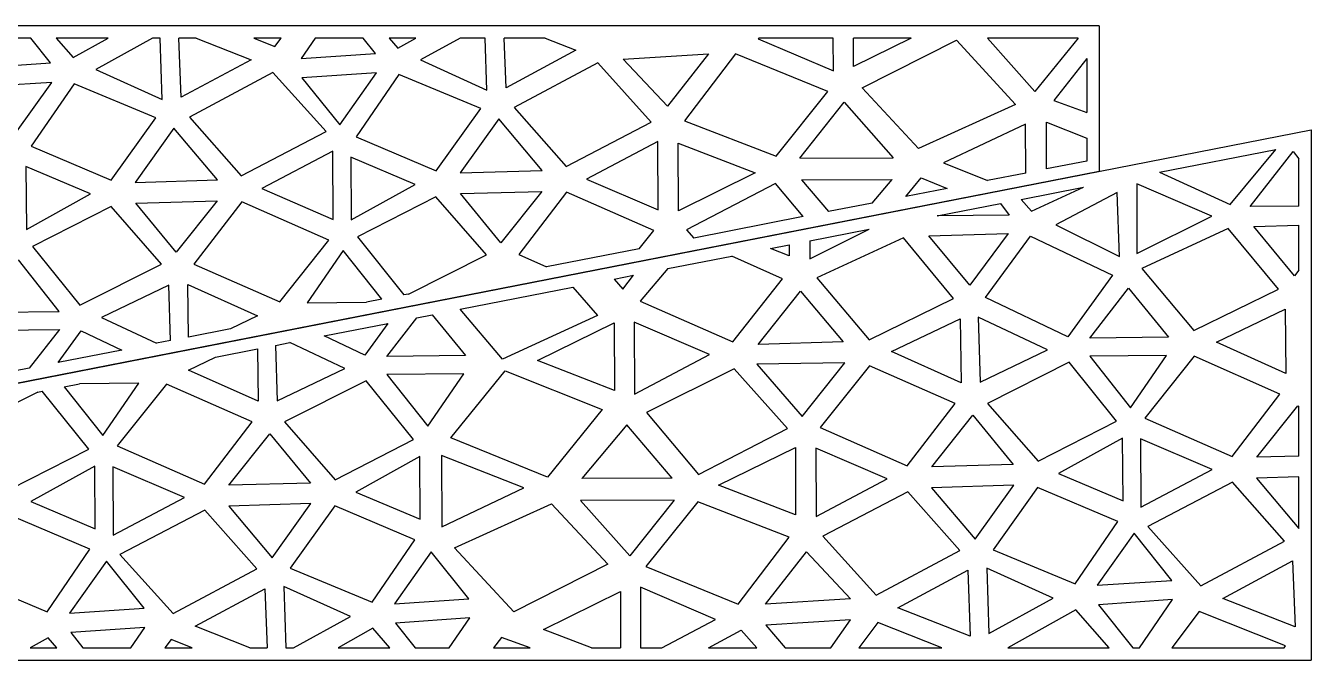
# Model space of a CAD drawing. Header units: inches. Extents: x 13 to 2107, y 1127 to 2787.
# Drawn here: x 870 to 2107, y 2177 to 2787 of the extents above; entities that cross this region are included whole.
import ezdxf

# ---------------------------------------------------------------- set-up
doc = ezdxf.new("R2010")
doc.units = ezdxf.units.IN
doc.header["$MEASUREMENT"] = 0

msp = doc.modelspace()

# ---------------------------------------------------------------- linework, layer by layer
for p, q in [((1903.1, 2786.6), (13.1, 2786.6)), ((1903.1, 2786.6), (1903.1, 2646.6)), ((875.1, 2774.6), (842.5, 2774.6)), ((894.1, 2750.9), (875.1, 2774.6)), ((949.5, 2774.6), (899.4, 2774.6)), ((899.4, 2774.6), (915.9, 2756)), ((915.9, 2756), (949.5, 2774.6)), ((992.3, 2774.6), (937.6, 2744.7)), ((999.6, 2774.6), (992.3, 2774.6)), ((1001.4, 2715.7), (999.6, 2774.6)), ((1034.2, 2774.6), (1017.7, 2774.6)), ((1019.9, 2717.8), (1017.7, 2774.6)), ((1034.2, 2774.6), (1087, 2753.9)), ((1115.9, 2774.6), (1089.7, 2774.6)), ((1089.7, 2774.6), (1109.9, 2766.6)), ((1109.9, 2766.6), (1115.9, 2774.6)), ((1148.7, 2774.6), (1135.2, 2755)), ((1194.9, 2774.6), (1148.7, 2774.6)), ((1206.7, 2760), (1194.9, 2774.6)), ((1245.7, 2774.6), (1220, 2774.6)), ((1220, 2774.6), (1228.4, 2765)), ((1228.4, 2765), (1245.7, 2774.6)), ((1288.3, 2774.6), (1250.1, 2753.7)), ((1312.4, 2774.6), (1288.3, 2774.6)), ((1313.9, 2724.8), (1312.4, 2774.6)), ((1369.9, 2774.6), (1330.6, 2774.6)), ((1332.4, 2726.9), (1330.6, 2774.6)), ((1369.9, 2774.6), (1399.5, 2763)), ((1575.9, 2774.6), (1575, 2774.2)), ((1575, 2774.2), (1647.4, 2743.2)), ((1647.2, 2774.6), (1575.9, 2774.6)), ((1647.4, 2743.2), (1647.2, 2774.6)), ((1722.1, 2774.6), (1666.5, 2774.6)), ((1666.6, 2747.4), (1666.5, 2774.6)), ((1722.1, 2774.6), (1666.6, 2747.4)), ((1674.9, 2726.8), (1765.7, 2772.6)), ((1765.7, 2772.6), (1822.5, 2711)), ((1882.7, 2774.6), (1795.5, 2774.6)), ((1841, 2723.5), (1795.5, 2774.6)), ((1882.7, 2774.6), (1841, 2723.5)), ((1135.2, 2755), (1206.7, 2760)), ((1399.5, 2763), (1332.4, 2726.9)), ((1445.2, 2754.5), (1527.1, 2759.6)), ((1527.1, 2759.6), (1487.6, 2709.3)), ((1553.2, 2759.6), (1504.2, 2695.1)), ((1642, 2723.5), (1553.2, 2759.6)), ((822.7, 2745.9), (894.1, 2750.9)), ((1087, 2753.9), (1019.9, 2717.8)), ((1250.1, 2753.7), (1313.9, 2724.8)), ((1420.7, 2750.9), (1340.2, 2707.9)), ((1471.9, 2694), (1420.7, 2750.9)), ((1487.6, 2709.3), (1445.2, 2754.5)), ((1891.1, 2755.1), (1859.3, 2714.9)), ((1891.1, 2755.1), (1891.1, 2703.1)), ((937.6, 2744.7), (1001.4, 2715.7)), ((1108.1, 2741.8), (1027.7, 2698.8)), ((1159.3, 2684.9), (1108.1, 2741.8)), ((1207.8, 2741.3), (1136, 2736.7)), ((1136, 2736.7), (1172.3, 2691.4)), ((1172.3, 2691.4), (1207.8, 2741.3)), ((1229.2, 2739.9), (1188.1, 2679.9)), ((1308, 2707.2), (1229.2, 2739.9)), ((895.3, 2732.2), (823.5, 2727.6)), ((859.8, 2682.3), (895.3, 2732.2)), ((916.7, 2730.8), (875.6, 2670.8)), ((995.5, 2698.1), (916.7, 2730.8)), ((1592.1, 2661.1), (1642, 2723.5)), ((1729.2, 2668.6), (1674.9, 2726.8)), ((1614.9, 2659.4), (1657.7, 2713)), ((1657.7, 2713), (1704.9, 2659.7)), ((1822.5, 2711), (1729.2, 2668.6)), ((1859.3, 2714.9), (1891.1, 2703.1)), ((952.6, 2638.1), (995.5, 2698.1)), ((1027.7, 2698.8), (1077.5, 2642.3)), ((1265.1, 2647.2), (1308, 2707.2)), ((1325.3, 2697.1), (1288.1, 2645.1)), ((1367.2, 2647.6), (1325.3, 2697.1)), ((1340.2, 2707.9), (1390.1, 2651.4)), ((217.1, 2316.6), (2107.1, 2686.6)), ((1012.8, 2688), (975.6, 2636)), ((1054.7, 2638.5), (1012.8, 2688)), ((1077.5, 2642.3), (1159.3, 2684.9)), ((1390.1, 2651.4), (1471.9, 2694)), ((1504.2, 2695.1), (1592.1, 2661.1)), ((1832.2, 2691.9), (1753.1, 2654.7)), ((1832.3, 2645), (1832.2, 2691.9)), ((1852.4, 2649), (1852.3, 2693.8)), ((1852.3, 2693.8), (1891.1, 2678.6)), ((2107.1, 2686.6), (2107.1, 2176.6)), ((1188.1, 2679.9), (1265.1, 2647.2)), ((1478.4, 2675.3), (1409.8, 2639.1)), ((1478.6, 2609.6), (1478.4, 2675.3)), ((1498.3, 2608.8), (1498, 2673.7)), ((1498, 2673.7), (1572.2, 2645.1)), ((1891.1, 2678.6), (1891.1, 2656.5)), ((875.6, 2670.8), (952.6, 2638.1)), ((1165.8, 2666.2), (1097.3, 2630)), ((1166.1, 2600.5), (1165.8, 2666.2)), ((1245, 2634), (1182.9, 2660.3)), ((1182.9, 2660.3), (1183.4, 2599.9)), ((1614.9, 2659.4), (1704.9, 2659.7)), ((1961.2, 2645.8), (2072.9, 2667.7)), ((2028.9, 2614.7), (2072.9, 2667.7)), ((2048.2, 2612.9), (2089.7, 2665.8)), ((2089.7, 2665.8), (2095.1, 2658.7)), ((932.5, 2624.9), (870.4, 2651.2)), ((870.4, 2651.2), (870.9, 2590.8)), ((1288.1, 2645.1), (1367.2, 2647.6)), ((1753.1, 2654.7), (1795.7, 2637.8)), ((1891.1, 2656.5), (1852.4, 2649)), ((2095.1, 2613.3), (2095.1, 2658.7)), ((1903.1, 2646.6), (13.1, 2276.6)), ((975.6, 2636), (1054.7, 2638.5)), ((1409.8, 2639.1), (1478.6, 2609.6)), ((1572.2, 2645.1), (1498.3, 2608.8)), ((1591.5, 2635), (1505.9, 2590.5)), ((1618.1, 2603.1), (1591.5, 2635)), ((1616.7, 2638.5), (1703.7, 2638.8)), ((1616.7, 2638.5), (1642.7, 2607.9)), ((1684.6, 2616.1), (1703.7, 2638.8)), ((1717.1, 2622.5), (1731.6, 2640.5)), ((1731.6, 2640.5), (1756.8, 2630.2)), ((1832.3, 2645), (1795.7, 2637.8)), ((2011.5, 2603.6), (1939.2, 2634.6)), ((1939.2, 2634.6), (1939.4, 2567.6)), ((1961.2, 2645.8), (2028.9, 2614.7)), ((870.9, 2590.8), (932.5, 2624.9)), ((1097.3, 2630), (1166.1, 2600.5)), ((1183.4, 2599.9), (1245, 2634)), ((1288.6, 2625.3), (1366.9, 2627.3)), ((1327.5, 2577.9), (1288.6, 2625.3)), ((1366.9, 2627.3), (1327.5, 2577.9)), ((1390.6, 2626.5), (1344.6, 2566.6)), ((1474.4, 2589.7), (1390.6, 2626.5)), ((1756.8, 2630.2), (1717.1, 2622.5)), ((1828.1, 2619.7), (1887.9, 2631.4)), ((1837.8, 2608.5), (1887.9, 2631.4)), ((1920.2, 2626.4), (1861.4, 2595.3)), ((1922.6, 2564.7), (1920.2, 2626.4)), ((952.3, 2613), (876.8, 2574.5)), ((1000.8, 2557.3), (952.3, 2613)), ((976.1, 2616.2), (1054.3, 2618.2)), ((1014.9, 2568.8), (976.1, 2616.2)), ((1054.3, 2618.2), (1014.9, 2568.8)), ((1078.1, 2617.4), (1032.1, 2557.5)), ((1161.9, 2580.6), (1078.1, 2617.4)), ((1264.8, 2622.1), (1189.4, 2583.6)), ((1313.4, 2566.4), (1264.8, 2622.1)), ((1684.6, 2616.1), (1642.7, 2607.9)), ((1747.2, 2603.9), (1808, 2615.8)), ((1808, 2615.8), (1816.5, 2604.5)), ((1828.1, 2619.7), (1837.8, 2608.5)), ((2095.1, 2613.3), (2048.2, 2612.9)), ((1618.1, 2603.1), (1513.1, 2582.5)), ((1816.5, 2604.5), (1747.2, 2603.9)), ((1939.4, 2567.6), (2011.5, 2603.6)), ((1460.5, 2572.2), (1474.4, 2589.7)), ((1505.9, 2590.5), (1513.1, 2582.5)), ((1624.5, 2579.9), (1681.6, 2591.1)), ((1624.6, 2562.6), (1681.6, 2591.1)), ((1739.2, 2584.5), (1815.3, 2586.9)), ((1815.3, 2586.9), (1778.5, 2537.1)), ((1861.4, 2595.3), (1922.6, 2564.7)), ((2027.2, 2591.6), (1943.9, 2553.3)), ((2075.5, 2533.3), (2027.2, 2591.6)), ((2051.8, 2593.5), (2095.1, 2595)), ((2091.1, 2546.2), (2051.8, 2593.5)), ((2095.1, 2551.7), (2095.1, 2595)), ((876.8, 2574.5), (922.3, 2517.9)), ((1114.6, 2521.2), (1161.9, 2580.6)), ((1189.4, 2583.6), (1234.1, 2527.9)), ((1586.7, 2572.5), (1604.9, 2576)), ((1604.9, 2576), (1604.9, 2565.4)), ((1624.5, 2579.9), (1624.6, 2562.6)), ((1714.7, 2582.6), (1631.3, 2544.2)), ((1763, 2524.3), (1714.7, 2582.6)), ((1778.5, 2537.1), (1739.2, 2584.5)), ((1793.5, 2525.3), (1836.8, 2584.4)), ((1836.8, 2584.4), (1915.7, 2546.8)), ((902.5, 2511.9), (863.2, 2561.5)), ((1175.7, 2570.6), (1141.1, 2520.3)), ((1212.9, 2523.8), (1175.7, 2570.6)), ((1238.4, 2528.7), (1313.4, 2566.4)), ((1344.6, 2566.6), (1371.4, 2554.8)), ((1460.5, 2572.2), (1371.4, 2554.8)), ((1488, 2553.2), (1549.5, 2565.2)), ((1598.3, 2543.2), (1549.5, 2565.2)), ((1604.9, 2565.4), (1586.7, 2572.5)), ((922.3, 2517.9), (1000.8, 2557.3)), ((1032.1, 2557.5), (1114.6, 2521.2)), ((1488, 2553.2), (1461.5, 2521.9)), ((1943.9, 2553.3), (1994.1, 2493.6)), ((2095.1, 2551.7), (2091.1, 2546.2)), ((1007.9, 2537.1), (943, 2506.1)), ((1009.6, 2484), (1007.9, 2537.1)), ((1026.9, 2487.3), (1026.3, 2537.7)), ((1026.3, 2537.7), (1093.2, 2507.6)), ((1436.4, 2543), (1455.1, 2546.7)), ((1436.4, 2543), (1444.7, 2533.4)), ((1444.7, 2533.4), (1455.1, 2546.7)), ((1550.4, 2482.8), (1598.3, 2543.2)), ((1631.3, 2544.2), (1681.6, 2484.5)), ((1915.7, 2546.8), (1872.8, 2487.7)), ((1212.9, 2523.8), (1198, 2520.8)), ((1238.4, 2528.7), (1234.1, 2527.9)), ((1288.3, 2514.1), (1396.6, 2535.3)), ((1396.6, 2535.3), (1420.3, 2508.1)), ((1574.9, 2480.3), (1615.8, 2531.6)), ((1615.8, 2531.6), (1656.7, 2482.8)), ((1681.6, 2484.5), (1763, 2524.3)), ((1872.8, 2487.7), (1793.5, 2525.3)), ((1893.9, 2486.2), (1931.1, 2534.3)), ((1931.1, 2534.3), (1969.6, 2487.3)), ((1994.1, 2493.6), (2075.5, 2533.3)), ((828.6, 2511.2), (902.5, 2511.9)), ((1141.1, 2520.3), (1198, 2520.8)), ((1328.8, 2466.2), (1288.3, 2514.1)), ((1461.5, 2521.9), (1550.4, 2482.8)), ((2015.8, 2482.4), (2081.9, 2514)), ((2081.9, 2514), (2082.7, 2452.4)), ((943, 2506.1), (995.9, 2481.3)), ((1093.2, 2507.6), (1067.3, 2495.2)), ((1157.5, 2488.5), (1218.5, 2500.4)), ((1218.5, 2500.4), (1196.5, 2470)), ((1217.6, 2468.5), (1246.5, 2505.9)), ((1246.5, 2505.9), (1261.2, 2508.8)), ((1261.2, 2508.8), (1293.3, 2469.6)), ((1420.3, 2508.1), (1328.8, 2466.2)), ((1362.5, 2464.8), (1436.4, 2501)), ((1436.4, 2501), (1436.7, 2436.1)), ((1528, 2470.5), (1455.7, 2501.5)), ((1455.7, 2501.5), (1455.9, 2432.4)), ((1703.3, 2473.3), (1769.4, 2504.9)), ((1769.4, 2504.9), (1770.2, 2443.3)), ((1853.4, 2474.9), (1786.5, 2506.3)), ((1786.5, 2506.3), (1788.5, 2443.8)), ((826.9, 2493.6), (902.6, 2494.7)), ((902.6, 2494.7), (873.7, 2457.3)), ((901.6, 2462.8), (923.7, 2493.2)), ((923.7, 2493.2), (962.6, 2474.8)), ((1067.3, 2495.2), (1026.9, 2487.3)), ((1196.5, 2470), (1157.5, 2488.5)), ((1969.6, 2487.3), (1893.9, 2486.2)), ((962.6, 2474.8), (901.6, 2462.8)), ((1009.6, 2484), (995.9, 2481.3)), ((1052.9, 2468), (1093.2, 2475.9)), ((1093.2, 2475.9), (1093.9, 2425.6)), ((1110.5, 2479.3), (1124.3, 2482)), ((1110.5, 2479.3), (1112.2, 2426.1)), ((1177.1, 2457.1), (1124.3, 2482)), ((1656.7, 2482.8), (1574.9, 2480.3)), ((1788.5, 2443.8), (1853.4, 2474.9)), ((2082.7, 2452.4), (2015.8, 2482.4)), ((1027, 2455.6), (1052.9, 2468)), ((1293.3, 2469.6), (1217.6, 2468.5)), ((1436.7, 2436.1), (1362.5, 2464.8)), ((1455.9, 2432.4), (1528, 2470.5)), ((1658.2, 2462.4), (1573.7, 2461.3)), ((1617.3, 2411.1), (1658.2, 2462.4)), ((1770.2, 2443.3), (1703.3, 2473.3)), ((1874.1, 2463.1), (1795.6, 2423.6)), ((1919.6, 2406.5), (1874.1, 2463.1)), ((1967.9, 2469.7), (1893.9, 2469)), ((1893.9, 2469), (1933.3, 2419.4)), ((1933.3, 2419.4), (1967.9, 2469.7)), ((1994.4, 2468.9), (1947.1, 2409.4)), ((2076.9, 2432.5), (1994.4, 2468.9)), ((873.7, 2457.3), (858.9, 2454.5)), ((1093.9, 2425.6), (1027, 2455.6)), ((1112.2, 2426.1), (1177.1, 2457.1)), ((1291.6, 2452), (1217.6, 2451.3)), ((1217.6, 2451.3), (1257, 2401.7)), ((1257, 2401.7), (1291.6, 2452)), ((1279.4, 2390.5), (1331.6, 2454.9)), ((1331.6, 2454.9), (1424.9, 2417.8)), ((1551.9, 2456.8), (1467.6, 2414.9)), ((1603, 2399.5), (1551.9, 2456.8)), ((1573.7, 2461.3), (1617.3, 2411.1)), ((1681.9, 2459.8), (1634.6, 2400.3)), ((1764.4, 2423.5), (1681.9, 2459.8)), ((907.3, 2439.5), (922.1, 2442.4)), ((907.3, 2439.5), (944.4, 2392.6)), ((979, 2442.9), (922.1, 2442.4)), ((944.4, 2392.6), (979, 2442.9)), ((1005.6, 2442.1), (958.3, 2382.6)), ((1088.1, 2405.7), (1005.6, 2442.1)), ((1197.8, 2445.3), (1119.3, 2405.9)), ((1243.3, 2388.8), (1197.8, 2445.3)), ((881.8, 2434.5), (806.8, 2396.8)), ((881.8, 2434.5), (886.1, 2435.3)), ((930.8, 2379.7), (886.1, 2435.3)), ((2030.9, 2372.6), (2076.9, 2432.5)), ((1424.9, 2417.8), (1372.4, 2352.6)), ((1467.6, 2414.9), (1517.5, 2355.1)), ((1718.4, 2363.5), (1764.4, 2423.5)), ((1742.1, 2362.7), (1781.5, 2412.1)), ((1781.5, 2412.1), (1820.4, 2364.7)), ((1795.6, 2423.6), (1844.2, 2367.9)), ((2054.7, 2371.8), (2094, 2421.2)), ((2094, 2421.2), (2095.1, 2419.9)), ((2095.1, 2372.8), (2095.1, 2419.9)), ((1042.1, 2345.8), (1088.1, 2405.7)), ((1119.3, 2405.9), (1167.9, 2350.2)), ((1448.7, 2402.8), (1405.3, 2351.2)), ((1492.3, 2351.5), (1448.7, 2402.8)), ((1634.6, 2400.3), (1718.4, 2363.5)), ((1844.2, 2367.9), (1919.6, 2406.5)), ((1947.1, 2409.4), (2030.9, 2372.6)), ((1065.8, 2345), (1105.2, 2394.4)), ((1105.2, 2394.4), (1144.1, 2347)), ((1167.9, 2350.2), (1243.3, 2388.8)), ((1372.4, 2352.6), (1279.4, 2390.5)), ((1517.5, 2355.1), (1603, 2399.5)), ((1925.6, 2390.1), (1864, 2356)), ((1926.1, 2329.8), (1925.6, 2390.1)), ((2011.7, 2360), (1942.9, 2389.5)), ((1942.9, 2389.5), (1943.2, 2323.8)), ((855.3, 2341.1), (930.8, 2379.7)), ((958.3, 2382.6), (1042.1, 2345.8)), ((1536.8, 2344.9), (1610.7, 2381.2)), ((1610.7, 2381.2), (1610.9, 2316.3)), ((1699.2, 2350.9), (1630.4, 2380.4)), ((1630.4, 2380.4), (1630.6, 2314.7)), ((936.7, 2363.3), (875.1, 2329.2)), ((937.2, 2303), (936.7, 2363.3)), ((1022.9, 2333.2), (954.1, 2362.7)), ((954.1, 2362.7), (954.3, 2297)), ((1249.3, 2372.4), (1187.7, 2338.3)), ((1249.8, 2312.1), (1249.3, 2372.4)), ((1270.2, 2373.6), (1270.5, 2305)), ((1349.6, 2342.3), (1270.2, 2373.6)), ((1820.4, 2364.7), (1742.1, 2362.7)), ((2095.1, 2372.8), (2054.7, 2371.8)), ((1492.3, 2351.5), (1405.3, 2351.2)), ((1630.6, 2314.7), (1699.2, 2350.9)), ((1864, 2356), (1926.1, 2329.8)), ((1943.2, 2323.8), (2011.7, 2360)), ((2095.1, 2352.8), (2054.3, 2351.6)), ((2054.3, 2351.6), (2095.1, 2303.3)), ((2095.1, 2303.3), (2095.1, 2352.8)), ((1144.1, 2347), (1065.8, 2345)), ((1187.7, 2338.3), (1249.8, 2312.1)), ((1270.5, 2305), (1349.6, 2342.3)), ((1610.9, 2316.3), (1536.8, 2344.9)), ((1718.9, 2338.6), (1637.1, 2296)), ((1768.8, 2282.1), (1718.9, 2338.6)), ((1820.9, 2344.9), (1741.8, 2342.5)), ((1741.8, 2342.5), (1783.7, 2292.9)), ((1783.7, 2292.9), (1820.9, 2344.9)), ((1843.8, 2342.8), (1801, 2282.9)), ((1920.9, 2310.1), (1843.8, 2342.8)), ((2031.4, 2347.7), (1949.7, 2305.1)), ((2081.3, 2291.2), (2031.4, 2347.7)), ((875.1, 2329.2), (937.2, 2303)), ((954.3, 2297), (1022.9, 2333.2)), ((1144.6, 2327.2), (1065.5, 2324.7)), ((1107.4, 2275.2), (1144.6, 2327.2)), ((1282.8, 2284.7), (1376.2, 2327.1)), ((1376.2, 2327.1), (1430.4, 2268.9)), ((1494.1, 2330.6), (1404.1, 2330.3)), ((1451.3, 2277), (1404.1, 2330.3)), ((1494.1, 2330.6), (1451.3, 2277)), ((1516.8, 2328.9), (1467, 2266.6)), ((1604.8, 2294.9), (1516.8, 2328.9)), ((932, 2283.3), (855, 2316)), ((1042.6, 2320.9), (960.8, 2278.3)), ((1092.5, 2264.4), (1042.6, 2320.9)), ((1065.5, 2324.7), (1107.4, 2275.2)), ((1167.5, 2325.1), (1124.7, 2265.1)), ((1244.6, 2292.4), (1167.5, 2325.1)), ((1879.8, 2250.2), (1920.9, 2310.1)), ((1949.7, 2305.1), (2000.9, 2248.2)), ((1203.5, 2232.4), (1244.6, 2292.4)), ((1555.7, 2230.4), (1604.8, 2294.9)), ((1637.1, 2296), (1688.3, 2239.1)), ((1936.7, 2298.7), (1901.2, 2248.7)), ((1973, 2253.4), (1936.7, 2298.7)), ((2000.9, 2248.2), (2081.3, 2291.2)), ((890.9, 2223.3), (932, 2283.3)), ((960.8, 2278.3), (1012, 2221.4)), ((1260.4, 2280.9), (1224.9, 2231)), ((1296.7, 2235.7), (1260.4, 2280.9)), ((1339.7, 2223.1), (1282.8, 2284.7)), ((1581.9, 2230.4), (1621.4, 2280.7)), ((1621.4, 2280.7), (1663.8, 2235.5)), ((1688.3, 2239.1), (1768.8, 2282.1)), ((1801, 2282.9), (1879.8, 2250.2)), ((947.9, 2271.8), (912.4, 2221.9)), ((984.2, 2226.6), (947.9, 2271.8)), ((1012, 2221.4), (1092.5, 2264.4)), ((1124.7, 2265.1), (1203.5, 2232.4)), ((1430.4, 2268.9), (1339.7, 2223.1)), ((1467, 2266.6), (1555.7, 2230.4)), ((1858.9, 2236.3), (1795, 2265.2)), ((1795, 2265.2), (1797, 2202.4)), ((2022, 2236.1), (2089.1, 2272.2)), ((2089.1, 2272.2), (2091.5, 2208.8)), ((812.1, 2256.1), (890.9, 2223.3)), ((1709.4, 2227), (1776.6, 2263.1)), ((1776.6, 2263.1), (1779, 2199.7)), ((1901.2, 2248.7), (1973, 2253.4)), ((1033.2, 2209.3), (1100.3, 2245.4)), ((1100.3, 2245.4), (1102.5, 2188.6)), ((1182.6, 2218.6), (1118.7, 2247.5)), ((1118.7, 2247.5), (1120.6, 2188.6)), ((1368.5, 2206.3), (1442.4, 2242.6)), ((1442.4, 2242.6), (1442.6, 2188.6)), ((1534, 2215.9), (1461.6, 2246.9)), ((1461.6, 2246.9), (1461.8, 2188.6)), ((912.4, 2221.9), (984.2, 2226.6)), ((1224.9, 2231), (1296.7, 2235.7)), ((1663.8, 2235.5), (1581.9, 2230.4)), ((1779, 2199.7), (1709.4, 2227)), ((1797, 2202.4), (1858.9, 2236.3)), ((1973.7, 2235), (1902.3, 2230)), ((1902.3, 2230), (1935.5, 2188.6)), ((1941.8, 2188.6), (1973.7, 2235)), ((2091.5, 2208.8), (2022, 2236.1)), ((1127.8, 2188.6), (1182.6, 2218.6)), ((1297.4, 2217.3), (1226, 2212.3)), ((1277.7, 2188.6), (1297.4, 2217.3)), ((1482.3, 2188.6), (1534, 2215.9)), ((1663.9, 2215.5), (1582.4, 2210.4)), ((1645, 2188.6), (1663.9, 2215.5)), ((1880.6, 2225), (1815.1, 2188.6)), ((1912.6, 2188.6), (1880.6, 2225)), ((1999.1, 2223.4), (1972.9, 2188.6)), ((2082.2, 2190.5), (1999.1, 2223.4)), ((984.9, 2208.2), (913.5, 2203.2)), ((913.5, 2203.2), (925.2, 2188.6)), ((971.4, 2188.6), (984.9, 2208.2)), ((1085.9, 2188.6), (1033.2, 2209.3)), ((1204.3, 2207.3), (1170.7, 2188.6)), ((1220.7, 2188.6), (1204.3, 2207.3)), ((1226, 2212.3), (1245, 2188.6)), ((1414.5, 2188.6), (1368.5, 2206.3)), ((1527, 2188.6), (1558.6, 2205.5)), ((1558.6, 2205.5), (1573.8, 2188.6)), ((1582.4, 2210.4), (1600.8, 2188.6)), ((1690.2, 2212.9), (1671.9, 2188.6)), ((1751.7, 2188.6), (1690.2, 2212.9)), ((891.7, 2198.2), (874.5, 2188.6)), ((900.2, 2188.6), (891.7, 2198.2)), ((1010.2, 2196.6), (1004.2, 2188.6)), ((1030.4, 2188.6), (1010.2, 2196.6)), ((1328.1, 2198.4), (1320.3, 2188.6)), ((1355.6, 2188.6), (1328.1, 2198.4)), ((2080.9, 2188.6), (2082.2, 2190.5)), ((874.5, 2188.6), (900.2, 2188.6)), ((925.2, 2188.6), (971.4, 2188.6)), ((1004.2, 2188.6), (1030.4, 2188.6)), ((1085.9, 2188.6), (1102.5, 2188.6)), ((1120.6, 2188.6), (1127.8, 2188.6)), ((1170.7, 2188.6), (1220.7, 2188.6)), ((1245, 2188.6), (1277.7, 2188.6)), ((1320.3, 2188.6), (1355.6, 2188.6)), ((1414.5, 2188.6), (1442.6, 2188.6)), ((1461.8, 2188.6), (1482.3, 2188.6)), ((1527, 2188.6), (1573.8, 2188.6)), ((1600.8, 2188.6), (1645, 2188.6)), ((1671.9, 2188.6), (1751.7, 2188.6)), ((1815.1, 2188.6), (1912.6, 2188.6)), ((1935.5, 2188.6), (1941.8, 2188.6)), ((1972.9, 2188.6), (2080.9, 2188.6)), ((217.1, 2176.6), (2107.1, 2176.6))]:
    msp.add_line(p, q)

doc.saveas('drawing.dxf')
